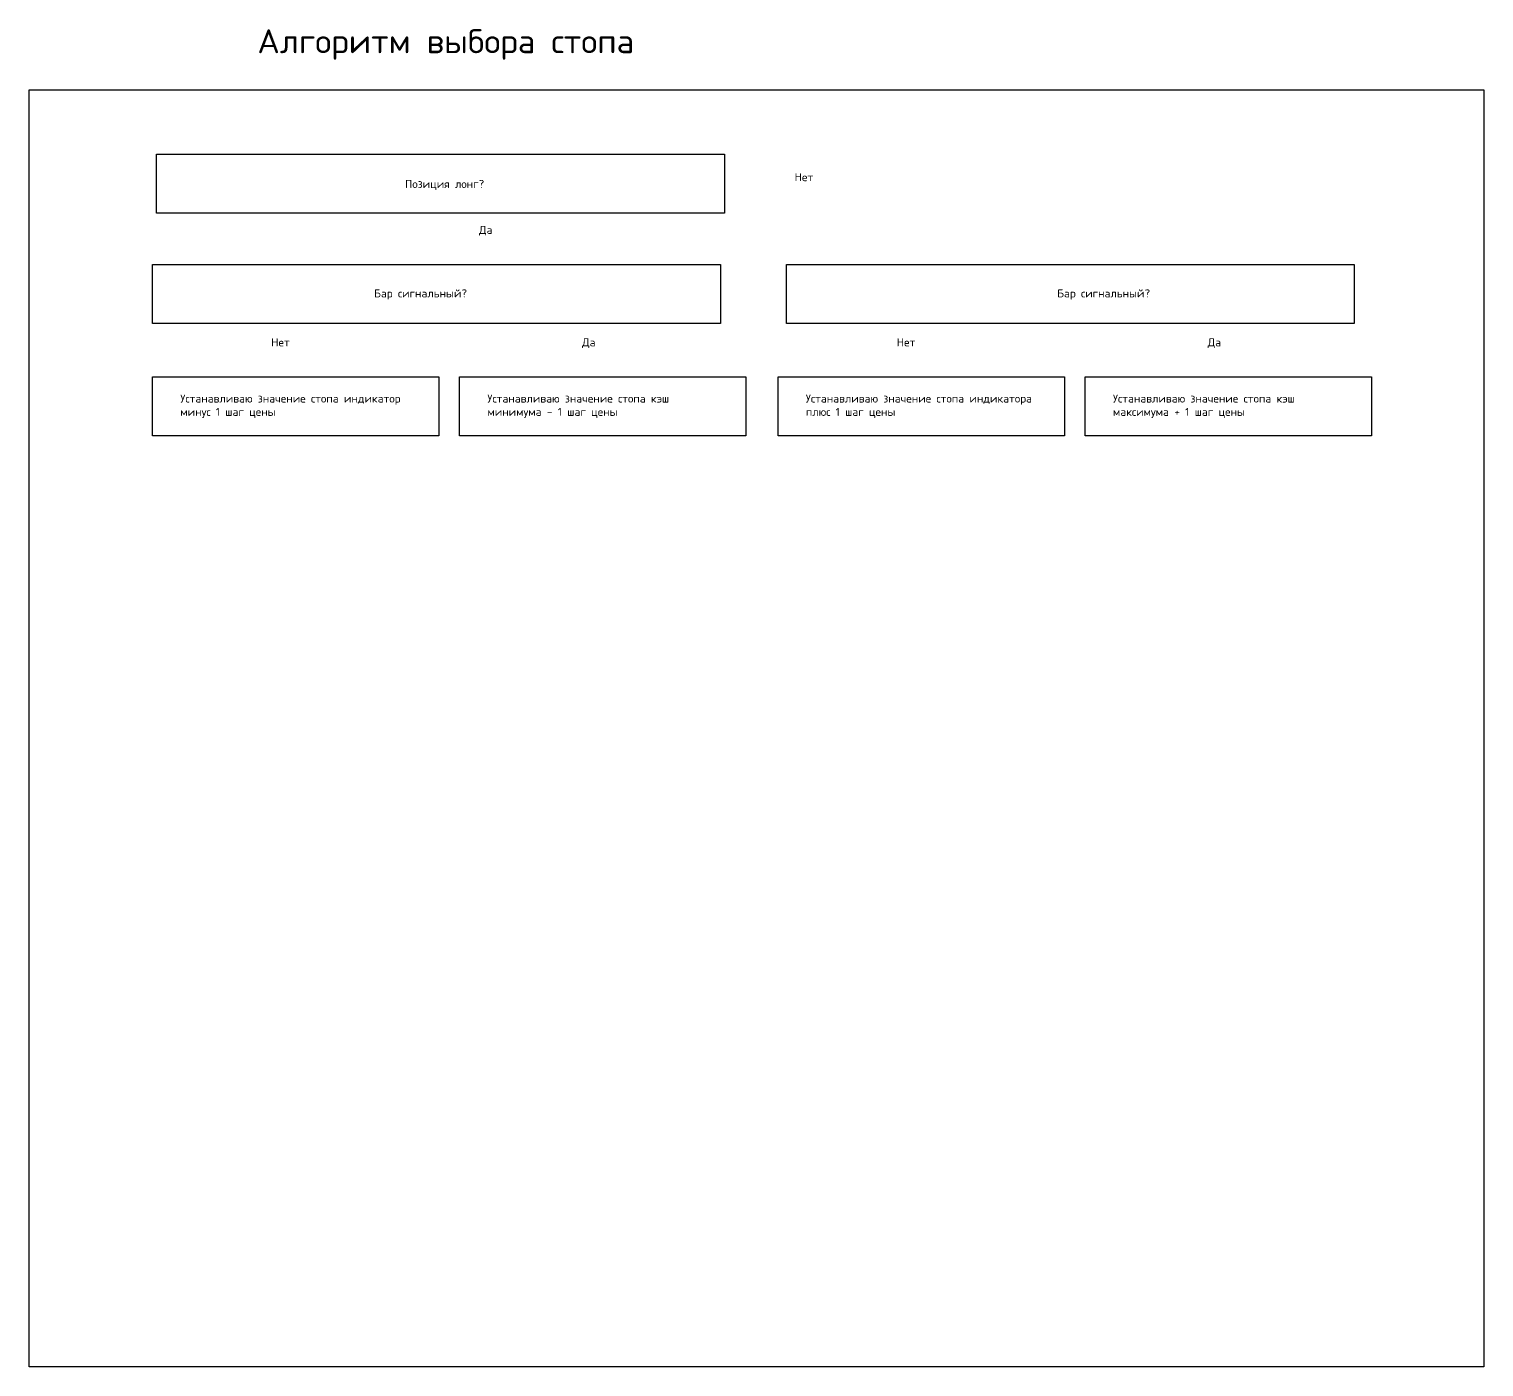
# Model space of a CAD drawing. Header units: metres. Extents: x 5387 to 32417, y 4252 to 8204.
# Drawn here: x 30599 to 32417, y 4891 to 6563 of the extents above; entities that cross this region are included whole.
import ezdxf

# ---------------------------------------------------------------- set-up
doc = ezdxf.new("R2010")
doc.units = ezdxf.units.M
doc.styles.get("Standard").update_dxf_attribs({"font": 'simplex.shx'})

msp = doc.modelspace()

# ---------------------------------------------------------------- linework, layer by layer
for points in [[(30598.6, 6487.5), (32417, 6487.5), (32417, 4890.5), (30598.6, 4890.5)], [(30757.8, 6406.9), (31467.6, 6406.9), (31467.6, 6333.2), (30757.8, 6333.2)], [(30752.8, 6269), (31462.6, 6269), (31462.6, 6195.3), (30752.8, 6195.3)], [(31545.1, 6269), (32254.8, 6269), (32254.8, 6195.3), (31545.1, 6195.3)], [(30752.8, 6128.4), (31110.8, 6128.4), (31110.8, 6054.7), (30752.8, 6054.7)], [(31136.6, 6128.4), (31494.6, 6128.4), (31494.6, 6054.7), (31136.6, 6054.7)], [(31534.7, 6128.4), (31892.7, 6128.4), (31892.7, 6054.7), (31534.7, 6054.7)], [(31918.5, 6128.4), (32276.5, 6128.4), (32276.5, 6054.7), (31918.5, 6054.7)]]:
    msp.add_lwpolyline(points, close=True)
at = {"flags": 128}
for points in [[(31956.4, 6271.2, 0, 10, 0), (31956.4, 6287.3, 0, 0, 0), (31956.4, 6364.8, 0, 0, 0), (31470.1, 6364.8, 0, 0, 0)], [(30756, 6359.3, 0, 10, 0), (30738.9, 6359.3, 0, 0, 0), (30718.4, 6359.3, 0, 0, 0), (30718.4, 5991.6, 0, 0, 0), (31341.8, 5991.6, 0, 0, 0), (31341.8, 6053.1, 0, 0, 0)], [(30756, 6336.5, 0, 10, 0), (30737.7, 6336.5, 0, 0, 0), (30728.6, 6336.5, 0, 0, 0), (30728.6, 6013.2, 0, 0, 0), (30950.9, 6013.2, 0, 0, 0), (30950.9, 6056.5, 0, 0, 0)], [(31139, 6271.2, 0, 10, 0), (31139, 6291.2, 0, 0, 0), (31139, 6328.4, 0, 0, 0)], [(30946.9, 6130.6, 0, 10, 0), (30946.9, 6150.7, 0, 0, 0), (30946.9, 6187.9, 0, 0, 0)], [(31330.7, 6130.6, 0, 10, 0), (31330.7, 6150.7, 0, 0, 0), (31330.7, 6187.9, 0, 0, 0)], [(31728.8, 6130.6, 0, 10, 0), (31728.8, 6150.7, 0, 0, 0), (31728.8, 6187.9, 0, 0, 0)], [(32112.6, 6130.6, 0, 10, 0), (32112.6, 6150.7, 0, 0, 0), (32112.6, 6187.9, 0, 0, 0)]]:
    msp.add_lwpolyline(points, format="xyseb", dxfattribs=at)

# ---------------------------------------------------------------- texts
at = {"color": 1, "insert": (30883.9, 6563.1), "char_height": 30, "attachment_point": 1}
msp.add_mtext_dynamic_manual_height_columns('Алгоритм выбора стопа', width=1361.609, gutter_width=1, heights=[0], dxfattribs=at)
at = {"char_height": 10, "attachment_point": 1}
for s, width, insert in [('Нет', 158.04, (31555.4, 6383.1)), ('Позиция лонг?', 151.698, (31068.4, 6374.6)), ('Да', 158.04, (31161, 6317.2)), ('\\pxt10;Бар сигнальный?', 154.404, (31029.8, 6237.8)), ('\\pxt10;Бар сигнальный?', 154.404, (31883.6, 6237.8)), ('Нет', 158.04, (30901.1, 6176.6)), ('Да', 158.04, (31289.8, 6176.6)), ('Нет', 158.04, (31683, 6176.6)), ('Да', 158.04, (32071.7, 6176.6)), ('\\pxt10;Устанавливаю значение стопа индикатор минус 1 шаг цены', 310.684, (30787.6, 6106.3)), ('\\pxt10;Устанавливаю значение стопа кэш минимума - 1 шаг цены', 310.684, (31171.4, 6106.3)), ('\\pxt10;Устанавливаю значение стопа индикатора плюс 1 шаг цены', 310.684, (31569.4, 6106.3)), ('\\pxt10;Устанавливаю значение стопа кэш максимума + 1 шаг цены', 310.684, (31953.3, 6106.3))]:
    msp.add_mtext_dynamic_manual_height_columns(s, width=width, gutter_width=1, heights=[0], dxfattribs=dict(at, insert=insert))

doc.saveas('drawing.dxf')
